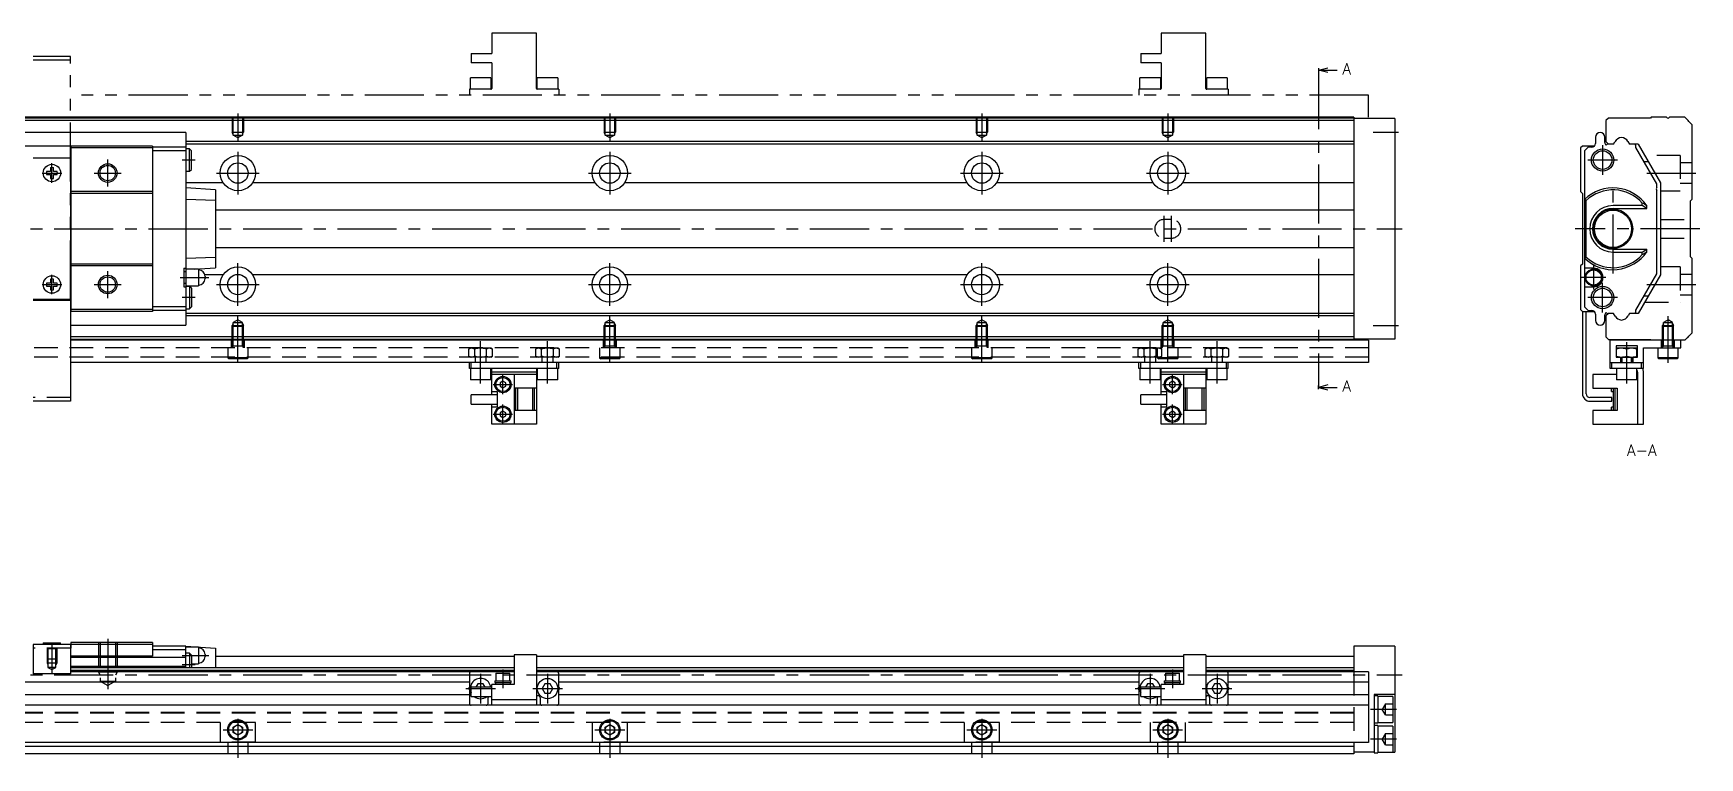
# Model space of a CAD drawing. Extents: x -2 to 694, y -8 to 204.
# Drawn here: x 246.4 to 694.4, y 9 to 203.9 of the extents above; entities that cross this region are included whole.
import ezdxf

# ---------------------------------------------------------------- set-up
doc = ezdxf.new("R2010")
doc.units = 0
doc.header["$LTSCALE"] = 0.5
for name, pattern in [('CENTER', [50.8, 31.75, -6.35, 6.35, -6.35]), ('DASHED', [19.05, 12.7, -6.35]), ('PHANTOM', [63.5, 31.75, -6.35, 6.35, -6.35, 6.35, -6.35])]:
    doc.linetypes.add(name, pattern=pattern)
for name, color, linetype in [('MSM_CENTER', 1, 'CENTER'), ('MSM_CONTINUOUS', 7, 'CONTINUOUS'), ('MSM_DASHED', 4, 'DASHED'), ('MSM_IMAGINARY', 6, 'PHANTOM'), ('MSM_NARROW', 5, 'CONTINUOUS'), ('MSM_PART_NUMBER', 7, 'CONTINUOUS')]:
    doc.layers.add(name, color=color, linetype=linetype)
doc.styles.get("Standard").update_dxf_attribs({"font": 'txt.shx', "height": 3, "bigfont": 'bigfont.shx'})

msp = doc.modelspace()

# ---------------------------------------------------------------- linework, layer by layer
at = {"layer": 'MSM_CENTER'}
for p, q in [((591.92, 193.98), (591.92, 108.62)), ((301.4, 182.3), (301.4, 174.79)), ((401.4, 182.3), (401.4, 174.79)), ((501.4, 182.3), (501.4, 174.79)), ((551.4, 182.3), (551.4, 174.79)), ((606.65, 177.3), (613.4, 177.3)), ((301.4, 172.05), (301.4, 160.55)), ((401.4, 172.05), (401.4, 160.55)), ((501.4, 172.05), (501.4, 160.55)), ((551.4, 172.05), (551.4, 160.55)), ((668.3, 173.8), (668.3, 165.8)), ((248.77, 166.3), (254.02, 166.3)), ((251.4, 163.67), (251.4, 168.92)), ((262.77, 166.3), (270.02, 166.3)), ((266.4, 162.67), (266.4, 169.92)), ((289.9, 169.8), (286.4, 169.8)), ((295.65, 166.3), (307.15, 166.3)), ((395.65, 166.3), (407.15, 166.3)), ((495.65, 166.3), (507.15, 166.3)), ((545.65, 166.3), (557.15, 166.3)), ((672.3, 169.8), (664.3, 169.8)), ((680.22, 166.3), (693.4, 166.3)), ((671.1, 139.3), (671.1, 163.3)), ((550.4, 147.8), (550.4, 154.8)), ((552.4, 147.8), (552.4, 154.8)), ((-2, 151.3), (614.4, 151.3)), ((694.4, 151.3), (660.9, 151.3)), ((251.4, 133.67), (251.4, 138.92)), ((266.4, 132.67), (266.4, 139.92)), ((301.4, 130.55), (301.4, 142.05)), ((401.4, 130.55), (401.4, 142.05)), ((501.4, 130.55), (501.4, 142.05)), ((551.4, 130.55), (551.4, 142.05)), ((665.9, 134.95), (665.9, 141.45)), ((248.77, 136.3), (254.02, 136.3)), ((262.77, 136.3), (270.02, 136.3)), ((285.9, 138.2), (293.6, 138.2)), ((295.65, 136.3), (307.15, 136.3)), ((395.65, 136.3), (407.15, 136.3)), ((495.65, 136.3), (507.15, 136.3)), ((545.65, 136.3), (557.15, 136.3)), ((669.15, 138.2), (662.65, 138.2)), ((668.3, 128.8), (668.3, 136.8)), ((680.22, 136.3), (693.4, 136.3)), ((289.9, 132.8), (286.4, 132.8)), ((672.3, 132.8), (664.3, 132.8)), ((301.4, 115.25), (301.4, 127.81)), ((401.4, 115.25), (401.4, 127.81)), ((501.4, 115.25), (501.4, 127.81)), ((551.4, 115.25), (551.4, 127.81)), ((685.9, 115.25), (685.9, 127.81)), ((366.65, 109.7), (366.65, 121.05)), ((384.65, 109.7), (384.65, 121.05)), ((546.65, 109.7), (546.65, 121.05)), ((564.65, 109.7), (564.65, 121.05)), ((606.65, 125.3), (613.4, 125.3)), ((674.8, 109.7), (674.8, 120.8)), ((372.65, 106.77), (372.65, 112.02)), ((552.65, 106.77), (552.65, 112.02)), ((370.02, 109.4), (375.27, 109.4)), ((550.02, 109.4), (555.27, 109.4)), ((372.65, 98.77), (372.65, 104.02)), ((552.65, 98.77), (552.65, 104.02)), ((370.02, 101.4), (375.27, 101.4)), ((550.02, 101.4), (555.27, 101.4)), ((266.4, 41), (266.4, 27.41)), ((251.4, 39.5), (251.4, 31.69)), ((286.4, 36.5), (293.6, 36.5)), ((286.4, 34.1), (289.9, 34.1)), ((366.65, 31.6), (366.65, 23.6)), ((372.65, 32.7), (372.65, 27.7)), ((384.65, 31.6), (384.65, 23.6)), ((546.65, 31.6), (546.65, 23.6)), ((552.65, 32.7), (552.65, 27.7)), ((564.65, 31.6), (564.65, 23.6)), ((-2, 31.3), (614.4, 31.3)), ((362.65, 27.6), (370.65, 27.6)), ((380.65, 27.6), (388.65, 27.6)), ((542.65, 27.6), (550.65, 27.6)), ((560.65, 27.6), (568.65, 27.6)), ((301.4, 19.5), (301.4, 9)), ((401.4, 19.5), (401.4, 9)), ((501.4, 19.5), (501.4, 9)), ((551.4, 19.5), (551.4, 9)), ((612.9, 22), (605.9, 22)), ((297.4, 16.5), (305.4, 16.5)), ((397.4, 16.5), (405.4, 16.5)), ((497.4, 16.5), (505.4, 16.5)), ((547.4, 16.5), (555.4, 16.5)), ((612.9, 14), (605.9, 14))]:
    msp.add_line(p, q, dxfattribs=at)
at = {"layer": 'MSM_CONTINUOUS'}
for p, q in [((591.92, 193.98), (594.42, 194.65)), ((591.92, 194.48), (591.92, 193.48)), ((594.42, 193.31), (591.92, 193.98)), ((591.92, 193.98), (596.92, 193.98)), ((601.4, 181.3), (151.4, 181.3)), ((601.4, 181.1), (151.4, 181.1)), ((601.4, 180.4), (151.4, 180.4)), ((601.4, 181.3), (601.4, 121.3)), ((612.4, 181), (601.4, 181)), ((612.4, 181), (612.4, 121.6)), ((669.9, 181.1), (669.2, 180.4)), ((669.2, 180.4), (669.2, 174.75)), ((681.2, 181.1), (669.9, 181.1)), ((681.4, 181.3), (681.2, 181.1)), ((685.5, 181.3), (681.4, 181.3)), ((690.4, 181.3), (686.3, 181.3)), ((692.4, 179.3), (690.4, 181.3)), ((692.4, 159.3), (692.4, 179.3)), ((287.4, 177.2), (215.4, 177.2)), ((287.4, 177.2), (287.4, 125.4)), ((601.4, 174.75), (287.4, 174.75)), ((666.4, 175.95), (666.4, 174.25)), ((668.9, 174.55), (668.9, 175.95)), ((669.2, 174.75), (669.9, 174.05)), ((675.12, 174.8), (675.55, 174.05)), ((278.4, 173.55), (224.4, 173.55)), ((256.4, 170.3), (246.4, 170.3)), ((256.4, 170.3), (256.4, 104.92)), ((256.5, 173.55), (256.5, 129.05)), ((278.4, 173.05), (256.5, 173.05)), ((278.4, 173.55), (278.4, 129.05)), ((287.4, 173.25), (278.4, 173.25)), ((287.4, 172.25), (278.4, 172.25)), ((601.4, 174.05), (287.4, 174.05)), ((288.4, 172.8), (287.4, 172.8)), ((288.9, 172.3), (288.4, 172.8)), ((288.4, 166.8), (288.4, 172.8)), ((288.9, 167.3), (288.9, 172.3)), ((662.9, 173.55), (662.4, 173.05)), ((662.4, 173.05), (662.4, 161.3)), ((666.11, 173.55), (662.9, 173.55)), ((664.4, 173.25), (663.4, 172.25)), ((663.4, 172.25), (663.4, 130.35)), ((665.4, 173.25), (664.4, 173.25)), ((669.85, 174.1), (669.7, 174.1)), ((671.25, 174.05), (669.9, 174.05)), ((671.25, 174.05), (671.62, 174.7)), ((677.9, 174.05), (675.55, 174.05)), ((677.24, 173.2), (677.24, 173.6)), ((682.9, 163.39), (677.24, 173.2)), ((677.9, 174.05), (683.9, 163.66)), ((251, 166.7), (249.95, 166.7)), ((249.95, 165.9), (251, 165.9)), ((251, 167.75), (251, 166.7)), ((251, 165.9), (251, 164.85)), ((251.8, 166.7), (251.8, 167.75)), ((252.85, 166.7), (251.8, 166.7)), ((251.8, 164.85), (251.8, 165.9)), ((251.8, 165.9), (252.85, 165.9)), ((287.4, 166.8), (288.4, 166.8)), ((288.4, 166.8), (288.9, 167.3)), ((680.64, 169.3), (679.49, 169.3)), ((278.4, 161.3), (256.5, 161.3)), ((297.45, 163.66), (287.4, 163.66)), ((295.4, 161.77), (287.4, 162.3)), ((295.4, 161.77), (295.4, 140.83)), ((397.45, 163.66), (305.35, 163.66)), ((497.45, 163.66), (405.35, 163.66)), ((547.45, 163.66), (505.35, 163.66)), ((601.4, 163.66), (555.35, 163.66)), ((662.4, 161.3), (662.9, 160.8)), ((682.9, 162.45), (682.9, 163.39)), ((682.9, 139.21), (682.9, 161.65)), ((683.9, 163.66), (683.9, 138.94)), ((278.4, 160.8), (256.5, 160.8)), ((295.4, 158.9), (287.4, 159.16)), ((662.9, 160.8), (662.9, 141.8)), ((663.9, 158.9), (663.4, 159.16)), ((663.9, 143.7), (663.9, 158.9)), ((678.95, 157.56), (671.1, 157.56)), ((678.95, 157.56), (678.95, 158.23)), ((680.2, 156.8), (678.95, 157.56)), ((680.2, 156.8), (680.2, 157.48)), ((691.9, 158.8), (692.4, 159.3)), ((691.9, 143.8), (691.9, 158.8)), ((601.4, 156.3), (295.4, 156.3)), ((671.1, 156.8), (680.2, 156.8)), ((287.4, 143.44), (295.4, 143.7)), ((295.4, 146.3), (601.4, 146.3)), ((663.4, 143.44), (663.9, 143.7)), ((671.1, 145.8), (680.2, 145.8)), ((671.1, 145.04), (678.95, 145.04)), ((678.95, 145.04), (680.2, 145.8)), ((678.95, 144.37), (678.95, 145.04)), ((680.2, 145.12), (680.2, 145.8)), ((692.4, 143.3), (691.9, 143.8)), ((278.4, 141.8), (256.5, 141.8)), ((278.4, 141.3), (256.5, 141.3)), ((286.9, 140.7), (286.9, 135.7)), ((286.9, 140.7), (287.4, 140.7)), ((287.4, 139.7), (286.9, 139.7)), ((290.85, 140.45), (287.4, 140.45)), ((289.66, 140.45), (295.4, 140.83)), ((290.85, 140.45), (290.85, 135.95)), ((297.45, 138.94), (292.54, 138.94)), ((397.45, 138.94), (305.35, 138.94)), ((497.45, 138.94), (405.35, 138.94)), ((547.45, 138.94), (505.35, 138.94)), ((601.4, 138.94), (555.35, 138.94)), ((662.9, 141.8), (662.4, 141.3)), ((662.4, 141.3), (662.4, 129.55)), ((665.9, 140.7), (663.4, 140.7)), ((677.24, 129.4), (682.9, 139.21)), ((683.9, 138.94), (677.9, 128.55)), ((692.4, 123.3), (692.4, 143.3)), ((251, 136.7), (249.95, 136.7)), ((249.95, 135.9), (251, 135.9)), ((251, 137.75), (251, 136.7)), ((251, 135.9), (251, 134.85)), ((251.8, 136.7), (251.8, 137.75)), ((252.85, 136.7), (251.8, 136.7)), ((251.8, 135.9), (252.85, 135.9)), ((251.8, 134.85), (251.8, 135.9)), ((286.9, 136.7), (287.4, 136.7)), ((286.9, 135.7), (287.4, 135.7)), ((287.4, 135.95), (290.85, 135.95)), ((288.4, 135.8), (287.4, 135.8)), ((288.4, 135.8), (288.4, 129.8)), ((288.9, 135.3), (288.4, 135.8)), ((288.9, 135.3), (288.9, 130.3)), ((292.6, 138.5), (292.6, 137.9)), ((663.4, 135.7), (665.9, 135.7)), ((287.4, 130.35), (278.4, 130.35)), ((288.4, 129.8), (288.9, 130.3)), ((663.4, 130.35), (664.4, 129.35)), ((679.49, 133.3), (680.64, 133.3)), ((278.4, 129.05), (256.4, 129.05)), ((278.4, 129.55), (256.5, 129.55)), ((287.4, 129.35), (278.4, 129.35)), ((287.4, 129.8), (288.4, 129.8)), ((601.4, 128.55), (287.4, 128.55)), ((601.4, 127.85), (287.4, 127.85)), ((662.4, 129.55), (662.9, 129.05)), ((662.9, 129.05), (666.11, 129.05)), ((662.9, 129.05), (662.9, 106.9)), ((663.9, 106.9), (663.9, 129.05)), ((664.4, 129.35), (665.4, 129.35)), ((666.4, 128.35), (666.4, 126.65)), ((668.9, 126.65), (668.9, 128.05)), ((669.9, 128.55), (669.2, 127.85)), ((669.2, 127.85), (669.2, 122.2)), ((669.7, 128.5), (669.85, 128.5)), ((671.25, 128.55), (669.9, 128.55)), ((671.68, 127.8), (671.25, 128.55)), ((675.55, 128.55), (675.18, 127.9)), ((677.9, 128.55), (675.55, 128.55)), ((677.24, 129), (677.24, 129.4)), ((256.4, 125.4), (287.4, 125.4)), ((601.4, 122.2), (256.4, 122.2)), ((601.4, 121.5), (256.4, 121.5)), ((605.4, 121.3), (256.4, 121.3)), ((612.4, 121.6), (601.4, 121.6)), ((605.4, 121.3), (605.4, 115.3)), ((669.2, 122.2), (669.9, 121.5)), ((669.9, 121.5), (681.2, 121.5)), ((690.4, 121.3), (670.3, 121.3)), ((670.3, 113.7), (670.3, 121.3)), ((681.2, 121.5), (681.4, 121.3)), ((689.3, 119.3), (689.3, 121.3)), ((690.4, 121.3), (692.4, 123.3)), ((677.65, 119.8), (671.95, 119.8)), ((671.95, 119.8), (671.95, 116.8)), ((671.95, 116.8), (677.65, 116.8)), ((677.55, 119.2), (672.05, 119.2)), ((672.05, 116.8), (672.05, 119.2)), ((672.05, 117.05), (673.42, 116.8)), ((673.1, 116.8), (673.1, 115.3)), ((673.3, 116.8), (673.3, 115.3)), ((674.8, 118.95), (673.42, 119.2)), ((674.8, 117.05), (674.8, 118.95)), ((674.8, 117.05), (676.17, 116.8)), ((677.55, 118.95), (676.17, 119.2)), ((676.3, 115.3), (676.3, 116.8)), ((676.5, 115.3), (676.5, 116.8)), ((677.55, 116.8), (677.55, 119.2)), ((677.65, 116.8), (677.65, 119.8)), ((679.3, 119.3), (689.3, 119.3)), ((679.3, 113.7), (679.3, 119.3)), ((683.15, 119.3), (683.15, 116.6)), ((683.15, 116.6), (683.45, 116.3)), ((688.65, 116.6), (683.15, 116.6)), ((688.35, 116.3), (688.65, 116.6)), ((688.65, 116.6), (688.65, 119.3)), ((605.4, 115.3), (256.4, 115.3)), ((363.65, 113.7), (363.65, 115.3)), ((387.65, 113.7), (363.65, 113.7)), ((363.9, 113.7), (363.9, 110.7)), ((364.15, 113.7), (364.15, 115.3)), ((369.4, 110.7), (369.4, 113.7)), ((369.65, 106.65), (369.65, 113.57)), ((381.65, 112.7), (369.65, 112.7)), ((381.65, 112.1), (369.65, 112.1)), ((375.65, 112.1), (375.65, 98.7)), ((381.65, 113.57), (381.65, 98.7)), ((381.9, 113.7), (381.9, 110.7)), ((387.15, 113.7), (387.15, 115.3)), ((387.4, 110.7), (387.4, 113.7)), ((387.65, 113.7), (387.65, 115.3)), ((543.65, 113.7), (543.65, 115.3)), ((567.65, 113.7), (543.65, 113.7)), ((543.9, 113.7), (543.9, 110.7)), ((544.15, 113.7), (544.15, 115.3)), ((549.4, 110.7), (549.4, 113.7)), ((549.65, 106.65), (549.65, 113.57)), ((561.65, 112.7), (549.65, 112.7)), ((561.65, 112.1), (549.65, 112.1)), ((555.65, 112.1), (555.65, 98.7)), ((561.65, 113.57), (561.65, 98.7)), ((561.9, 113.7), (561.9, 110.7)), ((567.15, 113.7), (567.15, 115.3)), ((567.4, 110.7), (567.4, 113.7)), ((567.65, 113.7), (567.65, 115.3)), ((665.7, 112.1), (665.7, 108.4)), ((672.05, 112.1), (665.7, 112.1)), ((670.3, 115.3), (679.3, 115.3)), ((679.3, 113.7), (670.3, 113.7)), ((670.8, 113.7), (670.8, 115.3)), ((672.05, 113.7), (672.05, 110.7)), ((677.55, 110.7), (677.55, 113.7)), ((677.7, 112.1), (677.55, 112.1)), ((677.7, 112.7), (677.7, 98.7)), ((678.8, 113.7), (678.8, 115.3)), ((679.3, 98.7), (679.3, 112.7)), ((688.35, 116.3), (683.45, 116.3)), ((369.4, 110.7), (363.9, 110.7)), ((372.65, 110.27), (371.9, 109.83)), ((371.9, 109.83), (371.9, 108.97)), ((371.9, 108.97), (372.65, 108.53)), ((373.4, 109.83), (372.65, 110.27)), ((372.65, 108.53), (373.4, 108.97)), ((373.4, 108.97), (373.4, 109.83)), ((381.65, 108.4), (375.65, 108.4)), ((376.15, 102.4), (376.15, 108.4)), ((376.65, 102.4), (376.65, 108.4)), ((380.65, 102.4), (380.65, 108.4)), ((381.15, 102.4), (381.15, 108.4)), ((387.4, 110.7), (381.9, 110.7)), ((549.4, 110.7), (543.9, 110.7)), ((552.65, 110.27), (551.9, 109.83)), ((551.9, 109.83), (551.9, 108.97)), ((551.9, 108.97), (552.65, 108.53)), ((553.4, 109.83), (552.65, 110.27)), ((552.65, 108.53), (553.4, 108.97)), ((553.4, 108.97), (553.4, 109.83)), ((561.65, 108.4), (555.65, 108.4)), ((556.15, 102.4), (556.15, 108.4)), ((556.65, 102.4), (556.65, 108.4)), ((560.65, 102.4), (560.65, 108.4)), ((561.15, 102.4), (561.15, 108.4)), ((567.4, 110.7), (561.9, 110.7)), ((594.42, 109.29), (591.92, 108.62)), ((591.92, 108.12), (591.92, 109.12)), ((591.92, 108.62), (594.42, 107.95)), ((591.92, 108.62), (596.92, 108.62)), ((665.7, 108.4), (672.2, 108.4)), ((670.7, 107.5), (670.7, 108.4)), ((671.2, 102.4), (671.2, 108.4)), ((671.7, 102.4), (671.7, 108.4)), ((677.55, 110.7), (672.05, 110.7)), ((672.2, 108.4), (672.2, 102.4)), ((256.4, 104.9), (246.4, 104.9)), ((371.15, 106.65), (364.15, 106.65)), ((364.15, 104.15), (364.15, 106.65)), ((364.15, 104.15), (371.15, 104.15)), ((371.15, 107.4), (369.65, 107.4)), ((369.65, 98.7), (369.65, 104.15)), ((369.65, 103.4), (371.15, 103.4)), ((371.15, 103.4), (371.15, 107.4)), ((551.15, 106.65), (544.15, 106.65)), ((544.15, 104.15), (544.15, 106.65)), ((544.15, 104.15), (551.15, 104.15)), ((551.15, 107.4), (549.65, 107.4)), ((549.65, 98.7), (549.65, 104.15)), ((549.65, 103.4), (551.15, 103.4)), ((551.15, 103.4), (551.15, 107.4)), ((670.8, 105.9), (664.9, 105.9)), ((664.9, 104.9), (670.8, 104.9)), ((670.7, 107.5), (671.2, 107.5)), ((671.2, 103.3), (670.7, 103.3)), ((670.7, 102.4), (670.7, 103.3)), ((670.8, 104.9), (670.8, 105.9)), ((381.65, 98.7), (369.65, 98.7)), ((372.65, 102.27), (371.9, 101.83)), ((371.9, 101.83), (371.9, 100.97)), ((371.9, 100.97), (372.65, 100.53)), ((373.4, 101.83), (372.65, 102.27)), ((372.65, 100.53), (373.4, 100.97)), ((373.4, 100.97), (373.4, 101.83)), ((381.65, 102.4), (375.65, 102.4)), ((561.65, 98.7), (549.65, 98.7)), ((552.65, 102.27), (551.9, 101.83)), ((551.9, 101.83), (551.9, 100.97)), ((551.9, 100.97), (552.65, 100.53)), ((553.4, 101.83), (552.65, 102.27)), ((552.65, 100.53), (553.4, 100.97)), ((553.4, 100.97), (553.4, 101.83)), ((561.65, 102.4), (555.65, 102.4)), ((665.7, 102.4), (665.7, 98.7)), ((672.2, 102.4), (665.7, 102.4)), ((665.7, 98.7), (679.3, 98.7)), ((256.4, 39.5), (246.4, 39.5)), ((246.4, 39.5), (246.4, 31.6)), ((249.05, 39.9), (249.05, 39.5)), ((249.05, 39.9), (253.75, 39.9)), ((253.75, 39.5), (253.75, 39.9)), ((256.4, 39.5), (256.4, 31.6)), ((256.5, 38.5), (256.4, 38.5)), ((278.4, 36.29), (256.4, 36.29)), ((287.4, 36), (256.4, 36)), ((278.4, 40), (256.5, 40)), ((256.5, 40), (256.5, 38.5)), ((278.4, 39.5), (256.5, 39.5)), ((278.4, 40), (278.4, 36.29)), ((287.4, 39), (278.4, 39)), ((287.4, 38), (278.4, 38)), ((287.4, 39), (295.4, 38.5)), ((287.4, 33.2), (287.4, 39)), ((290.85, 38.75), (287.4, 38.75)), ((288.4, 37.1), (287.4, 37.1)), ((288.9, 36.6), (288.4, 37.1)), ((288.4, 37.1), (288.4, 33.2)), ((288.9, 36.6), (288.9, 33.2)), ((290.85, 38.75), (290.85, 34.25)), ((292.6, 36.8), (292.6, 36.2)), ((295.4, 38.5), (295.4, 33.2)), ((295.4, 36.3), (375.65, 36.3)), ((381.65, 36.7), (375.65, 36.7)), ((375.65, 36.7), (375.65, 28.7)), ((381.65, 36.7), (381.65, 23.1)), ((381.65, 36.3), (555.65, 36.3)), ((555.65, 36.7), (555.65, 28.7)), ((561.65, 36.7), (555.65, 36.7)), ((561.65, 36.7), (561.65, 23.1)), ((561.65, 36.3), (601.4, 36.3)), ((612.4, 39), (601.4, 39)), ((601.4, 39), (601.4, 32.1)), ((612.4, 39), (612.4, 10.5)), ((256.4, 31.6), (246.4, 31.6)), ((287.4, 33.5), (256.4, 33.5)), ((375.65, 33.2), (256.4, 33.2)), ((375.65, 32.5), (256.4, 32.5)), ((375.65, 32.1), (256.4, 32.1)), ((288.9, 34.25), (290.85, 34.25)), ((363.65, 31.6), (363.65, 23.6)), ((370.75, 31.7), (370.75, 29.7)), ((370.75, 31.7), (374.55, 31.7)), ((374.55, 29.7), (374.55, 31.7)), ((555.65, 33.2), (381.65, 33.2)), ((555.65, 32.5), (381.65, 32.5)), ((555.65, 32.1), (381.65, 32.1)), ((387.65, 23.6), (387.65, 31.6)), ((543.65, 31.6), (543.65, 23.6)), ((550.75, 31.7), (550.75, 29.7)), ((550.75, 31.7), (554.55, 31.7)), ((554.55, 29.7), (554.55, 31.7)), ((601.4, 33.2), (561.65, 33.2)), ((601.4, 32.5), (561.65, 32.5)), ((605.4, 32.1), (561.65, 32.1)), ((567.65, 23.6), (567.65, 31.6)), ((605.4, 32.1), (605.4, 13.1)), ((363.65, 29.3), (207.65, 29.3)), ((363.47, 27.6), (363.65, 27.9)), ((363.65, 27.3), (363.47, 27.6)), ((369.65, 27.95), (364.15, 27.95)), ((364.15, 25.45), (364.15, 27.95)), ((365.93, 28.85), (365.41, 27.95)), ((367.37, 28.85), (365.93, 28.85)), ((367.89, 27.95), (367.37, 28.85)), ((375.65, 28.7), (369.65, 28.7)), ((369.65, 23.1), (369.65, 28.7)), ((370.45, 29.7), (370.45, 29.2)), ((370.45, 29.7), (374.85, 29.7)), ((370.45, 29.2), (374.85, 29.2)), ((370.65, 29.2), (370.65, 28.7)), ((374.65, 28.7), (374.65, 29.2)), ((374.85, 29.2), (374.85, 29.7)), ((383.93, 28.85), (383.21, 27.6)), ((383.21, 27.6), (383.93, 26.35)), ((385.37, 28.85), (383.93, 28.85)), ((386.09, 27.6), (385.37, 28.85)), ((385.37, 26.35), (386.09, 27.6)), ((387.83, 27.6), (387.61, 27.22)), ((543.65, 29.3), (387.65, 29.3)), ((387.65, 27.9), (387.83, 27.6)), ((543.47, 27.6), (543.65, 27.9)), ((543.65, 27.3), (543.47, 27.6)), ((549.65, 27.95), (544.15, 27.95)), ((544.15, 25.45), (544.15, 27.95)), ((545.93, 28.85), (545.41, 27.95)), ((547.37, 28.85), (545.93, 28.85)), ((547.89, 27.95), (547.37, 28.85)), ((555.65, 28.7), (549.65, 28.7)), ((549.65, 23.1), (549.65, 28.7)), ((550.45, 29.7), (550.45, 29.2)), ((550.45, 29.7), (554.85, 29.7)), ((550.45, 29.2), (554.85, 29.2)), ((550.65, 29.2), (550.65, 28.7)), ((554.65, 28.7), (554.65, 29.2)), ((554.85, 29.2), (554.85, 29.7)), ((563.93, 28.85), (563.21, 27.6)), ((563.21, 27.6), (563.93, 26.35)), ((565.37, 28.85), (563.93, 28.85)), ((566.09, 27.6), (565.37, 28.85)), ((565.37, 26.35), (566.09, 27.6)), ((567.83, 27.6), (567.61, 27.22)), ((605.4, 29.3), (567.65, 29.3)), ((567.65, 27.9), (567.83, 27.6)), ((605.4, 23.1), (147.4, 23.1)), ((363.65, 25.9), (207.65, 25.9)), ((364.15, 25.45), (369.65, 25.45)), ((368.65, 23.6), (368.65, 25.2)), ((369.65, 24.7), (381.65, 24.7)), ((381.65, 25.7), (382.15, 25.7)), ((382.65, 25.2), (382.65, 23.6)), ((383.93, 26.35), (385.37, 26.35)), ((543.65, 25.9), (387.65, 25.9)), ((544.15, 25.45), (549.65, 25.45)), ((548.65, 23.6), (548.65, 25.2)), ((549.65, 24.7), (561.65, 24.7)), ((561.65, 25.7), (562.15, 25.7)), ((562.65, 25.2), (562.65, 23.6)), ((563.93, 26.35), (565.37, 26.35)), ((605.4, 25.9), (567.65, 25.9)), ((612.4, 26), (606.9, 26)), ((606.9, 26), (606.9, 10.35)), ((607.9, 25.65), (606.9, 25.65)), ((607.9, 25.65), (607.9, 18.35)), ((611.9, 25.5), (607.9, 25.5)), ((611.9, 25.5), (611.9, 18.5)), ((300.15, 17.22), (301.4, 17.94)), ((301.4, 17.94), (302.65, 17.22)), ((400.15, 17.22), (401.4, 17.94)), ((401.4, 17.94), (402.65, 17.22)), ((500.15, 17.22), (501.4, 17.94)), ((501.4, 17.94), (502.65, 17.22)), ((550.15, 17.22), (551.4, 17.94)), ((551.4, 17.94), (552.65, 17.22)), ((606.9, 18.35), (607.9, 18.35)), ((607.9, 18.5), (611.9, 18.5)), ((300.15, 15.78), (300.15, 17.22)), ((301.4, 15.06), (300.15, 15.78)), ((302.65, 15.78), (301.4, 15.06)), ((302.65, 17.22), (302.65, 15.78)), ((400.15, 15.78), (400.15, 17.22)), ((401.4, 15.06), (400.15, 15.78)), ((402.65, 15.78), (401.4, 15.06)), ((402.65, 17.22), (402.65, 15.78)), ((500.15, 15.78), (500.15, 17.22)), ((501.4, 15.06), (500.15, 15.78)), ((502.65, 15.78), (501.4, 15.06)), ((502.65, 17.22), (502.65, 15.78)), ((550.15, 15.78), (550.15, 17.22)), ((551.4, 15.06), (550.15, 15.78)), ((552.65, 15.78), (551.4, 15.06)), ((552.65, 17.22), (552.65, 15.78)), ((607.9, 17.65), (606.9, 17.65)), ((607.9, 17.65), (607.9, 10.35)), ((611.9, 17.5), (607.9, 17.5)), ((611.9, 17.5), (611.9, 10.5)), ((605.4, 13.1), (147.4, 13.1)), ((601.4, 12), (151.4, 12)), ((601.4, 10), (151.4, 10)), ((601.4, 13.1), (601.4, 10)), ((606.9, 10.5), (601.4, 10.5)), ((606.9, 10.35), (607.9, 10.35)), ((607.9, 10.5), (612.4, 10.5))]:
    msp.add_line(p, q, dxfattribs=at)
for centre, radius in [((301.4, 166.3), 4.75), ((401.4, 166.3), 4.75), ((501.4, 166.3), 4.75), ((551.4, 166.3), 4.75), ((668.3, 169.8), 3), ((668.3, 169.8), 2.5), ((251.4, 166.3), 2.35), ((266.4, 166.3), 2.07), ((301.4, 166.3), 2.75), ((401.4, 166.3), 2.75), ((501.4, 166.3), 2.75), ((551.4, 166.3), 2.75), ((671.1, 151.3), 5.3), ((671.1, 151.3), 5), ((301.4, 136.3), 4.75), ((301.4, 136.3), 2.75), ((401.4, 136.3), 4.75), ((401.4, 136.3), 2.75), ((501.4, 136.3), 4.75), ((501.4, 136.3), 2.75), ((551.4, 136.3), 4.75), ((551.4, 136.3), 2.75), ((665.9, 138.2), 2.25), ((665.9, 138.2), 2.05), ((251.4, 136.3), 2.35), ((266.4, 136.3), 2.07), ((668.3, 132.8), 3), ((668.3, 132.8), 2.5), ((372.65, 109.4), 2.2), ((372.65, 109.4), 1.9), ((552.65, 109.4), 2.2), ((552.65, 109.4), 1.9), ((372.65, 101.4), 2.2), ((372.65, 101.4), 1.9), ((552.65, 101.4), 2.2), ((552.65, 101.4), 1.9), ((384.65, 27.6), 2.75), ((564.65, 27.6), 2.75), ((301.4, 16.5), 2.75), ((301.4, 16.5), 2.45), ((401.4, 16.5), 2.75), ((401.4, 16.5), 2.45), ((501.4, 16.5), 2.75), ((501.4, 16.5), 2.45), ((551.4, 16.5), 2.75), ((551.4, 16.5), 2.45), ((301.4, 16.5), 1.25), ((401.4, 16.5), 1.25), ((501.4, 16.5), 1.25), ((551.4, 16.5), 1.25)]:
    msp.add_circle(centre, radius, dxfattribs=at)
for centre, radius, start, end in [((685.9, 181.6), 0.5, 216.8699, 323.1301), ((689.9, 179), 2, 36.8699, 53.1301), ((667.65, 175.95), 1.25, 0, 180), ((673.55, 173.65), 2.2, 93.981, 151.4552), ((673.25, 173.65), 2.2, 31.4553, 86.019), ((665.4, 174.25), 1, 270, 0), ((669.9, 174.55), 1, 180, 228.766), ((669.7, 173.6), 0.5, 90, 156.6746), ((676.74, 173.6), 0.5, 0, 64.1915), ((251.4, 166.3), 1.5, 164.534, 195.466), ((251.4, 166.3), 1.5, 74.534, 105.466), ((251.4, 166.3), 1.5, 344.534, 15.466), ((251.4, 166.3), 1.5, 254.534, 285.466), ((671.1, 151.3), 11, 34.1804, 134.427), ((671.1, 151.3), 10.47, 41.4448, 133.4287), ((683.2, 162.05), 0.5, 126.8699, 233.1301), ((671.1, 151.3), 6.26, 90, 270), ((675.05, 150.3), 8.84, 54.3755, 63.8517), ((671.1, 151.3), 5.5, 90, 270), ((671.1, 151.3), 11, 225.573, 325.8196), ((671.1, 151.3), 10.47, 226.5713, 318.5552), ((675.05, 152.3), 8.83, 296.1475, 305.6253), ((290.85, 138.5), 1.75, 0, 90), ((665.9, 138.2), 2.5, 270, 90), ((251.4, 136.3), 1.5, 164.534, 195.466), ((251.4, 136.3), 1.5, 74.534, 105.466), ((251.4, 136.3), 1.5, 254.534, 285.466), ((251.4, 136.3), 1.5, 344.534, 15.466), ((290.85, 137.9), 1.75, 270, 0), ((665.4, 128.35), 1, 0, 90), ((667.65, 126.65), 1.25, 180, 0), ((669.9, 128.05), 1, 131.234, 180), ((669.7, 129), 0.5, 203.3254, 270), ((673.55, 128.95), 2.2, 211.4553, 266.019), ((673.25, 128.95), 2.2, 273.981, 331.4552), ((676.74, 129), 0.5, 295.8754, 0), ((689.9, 123.6), 2, 306.8699, 323.1301), ((673.61, 114.17), 5.03, 92.1474, 108.1088), ((673.26, 121.72), 4.93, 271.9773, 288.2788), ((676.42, 113.83), 5.37, 92.6597, 107.5964), ((676.09, 121.27), 4.47, 271.1335, 289.1226), ((369.43, 113.22), 0.474, 75.8416, 93.5777), ((369.54, 113.57), 0.114, 359.2421, 85.1843), ((381.76, 113.57), 0.114, 128.9711, 180.0605), ((381.87, 113.29), 0.411, 86.4451, 116.3724), ((549.43, 113.22), 0.474, 75.8416, 93.5777), ((549.54, 113.57), 0.114, 359.2421, 85.1843), ((561.76, 113.57), 0.114, 128.9711, 180.0605), ((561.87, 113.29), 0.411, 86.4451, 116.3724), ((676.7, 112.7), 1, 0, 31.7883), ((676.7, 112.7), 2.6, 0, 22.6199), ((664.9, 106.9), 2, 180, 270), ((664.9, 106.9), 1, 180, 270), ((290.85, 36.8), 1.75, 0, 90), ((290.85, 36.2), 1.75, 270, 0), ((364.15, 31.6), 0.5, 90, 180), ((387.15, 31.6), 0.5, 0, 90), ((544.15, 31.6), 0.5, 90, 180), ((567.15, 31.6), 0.5, 0, 90), ((366.65, 27.6), 2.75, 7.312, 204.62), ((546.65, 27.6), 2.75, 7.312, 204.62), ((364.15, 23.6), 0.5, 180, 270), ((366.65, 27.6), 2.75, 231.4273, 308.5727), ((368.15, 23.6), 0.5, 270, 0), ((369.15, 25.2), 0.5, 150, 180), ((369.22, 25.21), 0.429, 358.6925, 34.0177), ((382.15, 25.2), 0.501, 90.0618, 179.9383), ((382.15, 25.2), 0.5, 0, 90), ((383.15, 23.6), 0.5, 180, 270), ((387.15, 23.6), 0.5, 270, 360), ((544.15, 23.6), 0.5, 180, 270), ((546.65, 27.6), 2.75, 231.4273, 308.5727), ((548.15, 23.6), 0.5, 270, 0), ((549.15, 25.2), 0.5, 150, 180), ((549.22, 25.21), 0.429, 358.6925, 34.0177), ((562.15, 25.2), 0.501, 90.0618, 179.9383), ((562.15, 25.2), 0.5, 0, 90), ((563.15, 23.6), 0.5, 180, 270), ((567.15, 23.6), 0.5, 270, 360)]:
    msp.add_arc(centre, radius, start, end, dxfattribs=at)
at = {"layer": 'MSM_DASHED'}
for p, q in [((299.9, 181.3), (299.9, 177.3)), ((300.17, 176.5), (300.17, 181.3)), ((302.63, 181.3), (302.63, 176.5)), ((302.9, 181.3), (302.9, 177.3)), ((399.9, 181.3), (399.9, 177.3)), ((400.17, 176.5), (400.17, 181.3)), ((402.63, 181.3), (402.63, 176.5)), ((402.9, 181.3), (402.9, 177.3)), ((499.9, 181.3), (499.9, 177.3)), ((500.17, 176.5), (500.17, 181.3)), ((502.63, 181.3), (502.63, 176.5)), ((502.9, 181.3), (502.9, 177.3)), ((549.9, 181.3), (549.9, 177.3)), ((550.17, 176.5), (550.17, 181.3)), ((552.63, 181.3), (552.63, 176.5)), ((552.9, 181.3), (552.9, 177.3)), ((300.17, 176.83), (299.9, 177.3)), ((299.9, 177.3), (302.9, 177.3)), ((300.17, 176.5), (302.63, 176.5)), ((301.4, 175.79), (300.17, 176.5)), ((302.63, 176.5), (301.4, 175.79)), ((302.63, 176.83), (302.9, 177.3)), ((400.17, 176.83), (399.9, 177.3)), ((399.9, 177.3), (402.9, 177.3)), ((400.17, 176.5), (402.63, 176.5)), ((401.4, 175.79), (400.17, 176.5)), ((402.63, 176.5), (401.4, 175.79)), ((402.63, 176.83), (402.9, 177.3)), ((500.17, 176.83), (499.9, 177.3)), ((499.9, 177.3), (502.9, 177.3)), ((500.17, 176.5), (502.63, 176.5)), ((501.4, 175.79), (500.17, 176.5)), ((502.63, 176.5), (501.4, 175.79)), ((502.63, 176.83), (502.9, 177.3)), ((550.17, 176.83), (549.9, 177.3)), ((549.9, 177.3), (552.9, 177.3)), ((550.17, 176.5), (552.63, 176.5)), ((551.4, 175.79), (550.17, 176.5)), ((552.63, 176.5), (551.4, 175.79)), ((552.63, 176.83), (552.9, 177.3)), ((689.2, 171.05), (679.63, 171.05)), ((689.2, 171.05), (689.2, 161.55)), ((692.4, 169.05), (689.2, 169.05)), ((683.9, 161.55), (689.2, 161.55)), ((689.2, 163.55), (692.4, 163.55)), ((552.4, 153.8), (550.4, 153.8)), ((683.9, 153.8), (691.9, 153.8)), ((550.4, 148.8), (552.4, 148.8)), ((683.9, 148.8), (691.9, 148.8)), ((689.2, 141.05), (683.9, 141.05)), ((689.2, 141.05), (689.2, 131.55)), ((692.4, 139.05), (689.2, 139.05)), ((679.63, 131.55), (689.2, 131.55)), ((689.2, 133.55), (692.4, 133.55)), ((300.17, 125.77), (299.9, 125.3)), ((301.4, 126.81), (300.17, 126.1)), ((300.17, 126.1), (302.63, 126.1)), ((300.17, 119.77), (300.17, 126.1)), ((302.63, 126.1), (301.4, 126.81)), ((302.63, 119.77), (302.63, 126.1)), ((302.63, 125.77), (302.9, 125.3)), ((400.17, 125.77), (399.9, 125.3)), ((401.4, 126.81), (400.17, 126.1)), ((400.17, 126.1), (402.63, 126.1)), ((400.17, 119.77), (400.17, 126.1)), ((402.63, 126.1), (401.4, 126.81)), ((402.63, 119.77), (402.63, 126.1)), ((402.63, 125.77), (402.9, 125.3)), ((500.17, 125.77), (499.9, 125.3)), ((501.4, 126.81), (500.17, 126.1)), ((500.17, 126.1), (502.63, 126.1)), ((500.17, 119.77), (500.17, 126.1)), ((502.63, 126.1), (501.4, 126.81)), ((502.63, 119.77), (502.63, 126.1)), ((502.63, 125.77), (502.9, 125.3)), ((550.17, 125.77), (549.9, 125.3)), ((551.4, 126.81), (550.17, 126.1)), ((550.17, 126.1), (552.63, 126.1)), ((550.17, 119.77), (550.17, 126.1)), ((552.63, 126.1), (551.4, 126.81)), ((552.63, 119.77), (552.63, 126.1)), ((552.63, 125.77), (552.9, 125.3)), ((684.67, 125.77), (684.4, 125.3)), ((685.9, 126.81), (684.67, 126.1)), ((684.67, 119.77), (684.67, 126.1)), ((684.67, 126.1), (687.13, 126.1)), ((687.13, 126.1), (685.9, 126.81)), ((687.13, 119.77), (687.13, 126.1)), ((687.13, 125.77), (687.4, 125.3)), ((299.65, 119.3), (299.65, 121.3)), ((299.9, 125.3), (302.9, 125.3)), ((299.9, 125.03), (300.17, 125.3)), ((299.9, 119.3), (299.9, 125.3)), ((302.9, 125.03), (299.9, 125.03)), ((302.9, 125.03), (302.63, 125.3)), ((302.9, 119.3), (302.9, 125.3)), ((303.15, 119.3), (303.15, 121.3)), ((399.65, 119.3), (399.65, 121.3)), ((399.9, 125.3), (402.9, 125.3)), ((399.9, 125.03), (400.17, 125.3)), ((399.9, 119.3), (399.9, 125.3)), ((402.9, 125.03), (399.9, 125.03)), ((402.9, 125.03), (402.63, 125.3)), ((402.9, 119.3), (402.9, 125.3)), ((403.15, 119.3), (403.15, 121.3)), ((499.65, 119.3), (499.65, 121.3)), ((499.9, 125.3), (502.9, 125.3)), ((499.9, 125.03), (500.17, 125.3)), ((499.9, 119.3), (499.9, 125.3)), ((502.9, 125.03), (499.9, 125.03)), ((502.9, 125.03), (502.63, 125.3)), ((502.9, 119.3), (502.9, 125.3)), ((503.15, 119.3), (503.15, 121.3)), ((549.65, 119.3), (549.65, 121.3)), ((549.9, 125.3), (552.9, 125.3)), ((549.9, 125.03), (550.17, 125.3)), ((549.9, 119.3), (549.9, 125.3)), ((552.9, 125.03), (549.9, 125.03)), ((552.9, 125.03), (552.63, 125.3)), ((552.9, 119.3), (552.9, 125.3)), ((553.15, 119.3), (553.15, 121.3)), ((684.15, 119.3), (684.15, 121.3)), ((684.4, 119.3), (684.4, 125.3)), ((684.4, 125.3), (687.4, 125.3)), ((684.4, 125.03), (684.67, 125.3)), ((687.4, 125.03), (684.4, 125.03)), ((687.4, 125.03), (687.13, 125.3)), ((687.4, 119.3), (687.4, 125.3)), ((687.65, 119.3), (687.65, 121.3)), ((605.4, 119.3), (147.4, 119.3)), ((605.4, 116.8), (147.4, 116.8)), ((298.65, 119.3), (298.65, 116.6)), ((298.65, 116.6), (298.95, 116.3)), ((304.15, 116.6), (298.65, 116.6)), ((299.9, 119.3), (300.17, 119.77)), ((299.9, 119.77), (302.9, 119.77)), ((302.9, 119.3), (302.63, 119.77)), ((303.85, 116.3), (304.15, 116.6)), ((304.15, 116.6), (304.15, 119.3)), ((363.9, 119.2), (363.47, 118.95)), ((363.47, 117.04), (363.47, 118.95)), ((363.47, 117.04), (363.9, 116.8)), ((363.47, 117.04), (364.27, 116.8)), ((369.4, 119.2), (363.9, 119.2)), ((369.4, 116.8), (363.9, 116.8)), ((365.06, 118.95), (364.27, 119.2)), ((365.06, 117.04), (365.06, 118.95)), ((365.15, 116.8), (365.15, 115.3)), ((368.15, 115.3), (368.15, 116.8)), ((368.24, 117.04), (368.24, 118.95)), ((368.24, 117.04), (369.03, 116.8)), ((369.83, 118.95), (369.03, 119.2)), ((369.83, 118.95), (369.4, 119.2)), ((369.4, 116.8), (369.83, 117.04)), ((369.83, 117.04), (369.83, 118.95)), ((381.9, 119.2), (381.47, 118.95)), ((381.47, 117.04), (381.47, 118.95)), ((381.47, 117.04), (381.9, 116.8)), ((381.47, 117.04), (382.27, 116.8)), ((387.4, 119.2), (381.9, 119.2)), ((387.4, 116.8), (381.9, 116.8)), ((383.06, 118.95), (382.27, 119.2)), ((383.06, 117.04), (383.06, 118.95)), ((383.15, 116.8), (383.15, 115.3)), ((386.15, 115.3), (386.15, 116.8)), ((386.24, 117.04), (386.24, 118.95)), ((386.24, 117.04), (387.03, 116.8)), ((387.83, 118.95), (387.03, 119.2)), ((387.83, 118.95), (387.4, 119.2)), ((387.4, 116.8), (387.83, 117.04)), ((387.83, 117.04), (387.83, 118.95)), ((398.65, 119.3), (398.65, 116.6)), ((398.65, 116.6), (398.95, 116.3)), ((404.15, 116.6), (398.65, 116.6)), ((399.9, 119.3), (400.17, 119.77)), ((399.9, 119.77), (402.9, 119.77)), ((402.9, 119.3), (402.63, 119.77)), ((403.85, 116.3), (404.15, 116.6)), ((404.15, 116.6), (404.15, 119.3)), ((498.65, 119.3), (498.65, 116.6)), ((498.65, 116.6), (498.95, 116.3)), ((504.15, 116.6), (498.65, 116.6)), ((499.9, 119.3), (500.17, 119.77)), ((499.9, 119.77), (502.9, 119.77)), ((502.9, 119.3), (502.63, 119.77)), ((503.85, 116.3), (504.15, 116.6)), ((504.15, 116.6), (504.15, 119.3)), ((543.9, 119.2), (543.47, 118.95)), ((543.47, 117.04), (543.47, 118.95)), ((543.47, 117.04), (543.9, 116.8)), ((543.47, 117.04), (544.27, 116.8)), ((549.4, 119.2), (543.9, 119.2)), ((549.4, 116.8), (543.9, 116.8)), ((545.06, 118.95), (544.27, 119.2)), ((545.06, 117.04), (545.06, 118.95)), ((545.15, 116.8), (545.15, 115.3)), ((548.15, 115.3), (548.15, 116.8)), ((548.24, 117.04), (548.24, 118.95)), ((548.24, 117.04), (549.03, 116.8)), ((548.65, 116.6), (548.65, 119.3)), ((548.65, 116.6), (548.95, 116.3)), ((554.15, 116.6), (548.65, 116.6)), ((549.83, 118.95), (549.03, 119.2)), ((549.83, 118.95), (549.4, 119.2)), ((549.4, 116.8), (549.83, 117.04)), ((549.83, 117.04), (549.83, 118.95)), ((549.9, 119.3), (550.17, 119.77)), ((549.9, 119.77), (552.9, 119.77)), ((552.9, 119.3), (552.63, 119.77)), ((553.85, 116.3), (554.15, 116.6)), ((554.15, 116.6), (554.15, 119.3)), ((561.9, 119.2), (561.47, 118.95)), ((561.47, 117.04), (561.47, 118.95)), ((561.47, 117.04), (561.9, 116.8)), ((561.47, 117.04), (562.27, 116.8)), ((567.4, 119.2), (561.9, 119.2)), ((567.4, 116.8), (561.9, 116.8)), ((563.06, 118.95), (562.27, 119.2)), ((563.06, 117.04), (563.06, 118.95)), ((563.15, 116.8), (563.15, 115.3)), ((566.15, 115.3), (566.15, 116.8)), ((566.24, 117.04), (566.24, 118.95)), ((566.24, 117.04), (567.03, 116.8)), ((567.83, 118.95), (567.03, 119.2)), ((567.83, 118.95), (567.4, 119.2)), ((567.4, 116.8), (567.83, 117.04)), ((567.83, 117.04), (567.83, 118.95)), ((684.4, 119.77), (687.4, 119.77)), ((684.4, 119.3), (684.67, 119.77)), ((687.4, 119.3), (687.13, 119.77)), ((303.85, 116.3), (298.95, 116.3)), ((403.85, 116.3), (398.95, 116.3)), ((503.85, 116.3), (498.95, 116.3)), ((553.85, 116.3), (548.95, 116.3)), ((256.4, 105.9), (246.4, 105.9)), ((256.4, 38.5), (246.4, 38.5)), ((250.1, 38.5), (250.1, 34.5)), ((250.1, 38.5), (250.1, 34.5)), ((250.1, 38.5), (250.34, 38.26)), ((250.34, 38.5), (250.34, 33.3)), ((250.34, 38.5), (250.34, 33.3)), ((252.46, 38.26), (250.34, 38.26)), ((252.46, 33.3), (252.46, 38.5)), ((252.46, 33.3), (252.46, 38.5)), ((252.46, 38.26), (252.7, 38.5)), ((252.7, 38.5), (252.7, 34.5)), ((252.7, 38.5), (252.7, 34.5)), ((263.9, 40), (263.9, 32)), ((264.33, 40), (264.33, 29.6)), ((268.47, 40), (268.47, 29.6)), ((268.9, 40), (268.9, 32)), ((250.1, 35.74), (250.34, 35.5)), ((250.1, 34.5), (250.34, 34.08)), ((250.1, 34.5), (252.7, 34.5)), ((250.1, 34.5), (250.34, 34.08)), ((250.1, 34.5), (252.7, 34.5)), ((252.46, 35.5), (250.34, 35.5)), ((252.46, 33.3), (250.34, 33.3)), ((250.34, 33.3), (251.4, 32.69)), ((252.46, 33.3), (250.34, 33.3)), ((250.34, 33.3), (251.4, 32.69)), ((251.4, 32.69), (252.46, 33.3)), ((252.46, 35.5), (252.7, 35.74)), ((252.7, 34.5), (252.46, 34.08)), ((252.7, 34.5), (252.46, 34.08)), ((268.9, 32), (263.9, 32)), ((263.9, 32), (264.33, 31.25)), ((268.9, 32), (268.47, 31.25)), ((601.4, 32.1), (601.4, 14.64)), ((264.33, 29.6), (268.47, 29.6)), ((264.33, 29.6), (266.4, 28.41)), ((268.47, 29.6), (266.4, 28.41)), ((609.9, 23.5), (609.03, 22)), ((609.9, 20.5), (609.9, 23.5)), ((609.9, 23.5), (611.9, 23.5)), ((601.4, 21.2), (151.4, 21.2)), ((601.4, 21), (151.4, 21)), ((601.4, 18.5), (151.4, 18.5)), ((296.65, 18.5), (296.65, 13.2)), ((306.15, 13.2), (306.15, 18.5)), ((396.65, 18.5), (396.65, 13.2)), ((406.15, 13.2), (406.15, 18.5)), ((496.65, 18.5), (496.65, 13.2)), ((506.15, 13.2), (506.15, 18.5)), ((546.65, 18.5), (546.65, 13.2)), ((556.15, 13.2), (556.15, 18.5)), ((609.9, 20.5), (609.03, 22)), ((609.9, 20.5), (611.9, 20.5)), ((609.9, 15.5), (609.03, 14)), ((609.9, 12.5), (609.03, 14)), ((609.9, 12.5), (609.9, 15.5)), ((609.9, 15.5), (611.9, 15.5)), ((306.15, 13.2), (296.65, 13.2)), ((298.65, 13.2), (298.65, 10)), ((304.15, 10), (304.15, 13.2)), ((406.15, 13.2), (396.65, 13.2)), ((398.65, 13.2), (398.65, 10)), ((404.15, 10), (404.15, 13.2)), ((506.15, 13.2), (496.65, 13.2)), ((498.65, 13.2), (498.65, 10)), ((504.15, 10), (504.15, 13.2)), ((556.15, 13.2), (546.65, 13.2)), ((548.65, 13.2), (548.65, 10)), ((554.15, 10), (554.15, 13.2)), ((609.9, 12.5), (611.9, 12.5))]:
    msp.add_line(p, q, dxfattribs=at)
for centre, radius, start, end in [((550.4, 151.3), 2.5, 90, 270), ((552.4, 151.3), 2.5, 270, 90), ((364.45, 117.22), 1.99, 95.1303, 119.2549), ((364.11, 118.73), 1.94, 274.8328, 299.563), ((366.65, 113.94), 5.25, 72.4118, 107.5882), ((366.65, 122.05), 5.25, 252.4121, 287.5879), ((369.14, 117.44), 1.76, 93.5736, 120.811), ((368.76, 119.08), 2.3, 276.7715, 297.6243), ((382.45, 117.22), 1.99, 95.1303, 119.2549), ((382.11, 118.73), 1.94, 274.8328, 299.563), ((384.65, 113.94), 5.25, 72.4118, 107.5882), ((384.65, 122.05), 5.25, 252.4121, 287.5879), ((387.14, 117.44), 1.76, 93.5736, 120.811), ((386.76, 119.08), 2.3, 276.7715, 297.6243), ((544.45, 117.22), 1.99, 95.1303, 119.2549), ((544.11, 118.73), 1.94, 274.8328, 299.563), ((546.65, 113.94), 5.25, 72.4118, 107.5882), ((546.65, 122.05), 5.25, 252.4121, 287.5879), ((549.14, 117.44), 1.76, 93.5736, 120.811), ((548.76, 119.08), 2.3, 276.7715, 297.6243), ((562.45, 117.22), 1.99, 95.1303, 119.2549), ((562.11, 118.73), 1.94, 274.8328, 299.563), ((564.65, 113.94), 5.25, 72.4118, 107.5882), ((564.65, 122.05), 5.25, 252.4121, 287.5879), ((567.14, 117.44), 1.76, 93.5736, 120.811), ((566.76, 119.08), 2.3, 276.7715, 297.6243)]:
    msp.add_arc(centre, radius, start, end, dxfattribs=at)
at = {"layer": 'MSM_IMAGINARY'}
for p, q in [((369.65, 203.9), (369.65, 198.45)), ((381.65, 203.9), (369.65, 203.9)), ((381.65, 189.03), (381.65, 203.9)), ((549.65, 203.9), (549.65, 198.45)), ((561.65, 203.9), (549.65, 203.9)), ((561.65, 189.03), (561.65, 203.9)), ((256.4, 197.7), (246.4, 197.7)), ((256.4, 132.3), (256.4, 197.68)), ((364.15, 198.45), (364.15, 195.95)), ((364.15, 198.45), (369.65, 198.45)), ((544.15, 198.45), (544.15, 195.95)), ((544.15, 198.45), (549.65, 198.45)), ((256.4, 196.7), (246.4, 196.7)), ((369.65, 195.95), (364.15, 195.95)), ((369.65, 195.95), (369.65, 189.03)), ((549.65, 195.95), (544.15, 195.95)), ((549.65, 195.95), (549.65, 189.03)), ((363.65, 188.9), (363.65, 187.3)), ((369.4, 188.9), (363.65, 188.9)), ((369.4, 191.9), (363.9, 191.9)), ((363.9, 188.9), (363.9, 191.9)), ((369.4, 191.9), (369.4, 188.9)), ((381.9, 188.9), (381.9, 191.9)), ((387.4, 191.9), (381.9, 191.9)), ((387.65, 188.9), (381.9, 188.9)), ((387.4, 191.9), (387.4, 188.9)), ((387.65, 188.9), (387.65, 187.3)), ((543.65, 188.9), (543.65, 187.3)), ((549.4, 188.9), (543.65, 188.9)), ((549.4, 191.9), (543.9, 191.9)), ((543.9, 188.9), (543.9, 191.9)), ((549.4, 191.9), (549.4, 188.9)), ((567.4, 191.9), (561.9, 191.9)), ((561.9, 188.9), (561.9, 191.9)), ((567.65, 188.9), (561.9, 188.9)), ((567.4, 191.9), (567.4, 188.9)), ((567.65, 188.9), (567.65, 187.3)), ((605.4, 187.3), (256.4, 187.3)), ((605.4, 181.3), (605.4, 187.3)), ((256.4, 132.3), (246.4, 132.3)), ((256.4, 132), (246.4, 132))]:
    msp.add_line(p, q, dxfattribs=at)
for centre, radius, start, end in [((369.43, 189.38), 0.474, 266.4223, 284.1584), ((369.54, 189.03), 0.114, 274.8157, 0.7579), ((381.76, 189.03), 0.114, 179.9395, 231.0289), ((381.87, 189.31), 0.411, 243.6276, 273.5549), ((549.43, 189.38), 0.474, 266.4223, 284.1584), ((549.54, 189.03), 0.114, 274.8157, 0.7579), ((561.76, 189.03), 0.114, 179.9395, 231.0289), ((561.87, 189.31), 0.411, 243.6276, 273.5549)]:
    msp.add_arc(centre, radius, start, end, dxfattribs=at)
at = {"layer": 'MSM_NARROW'}
for p, q in [((673.57, 115.3), (673.57, 116.8)), ((676.03, 115.3), (676.03, 116.8))]:
    msp.add_line(p, q, dxfattribs=at)
for centre in [(266.4, 166.3), (266.4, 136.3)]:
    msp.add_circle(centre, 2.5, dxfattribs=at)

# ---------------------------------------------------------------- texts
at = {"layer": 'MSM_PART_NUMBER'}
for s, p in [('A', (598.34, 192.85)), ('A', (598.34, 107.49)), ('A-A', (674.86, 90.23))]:
    msp.add_text(s, height=3, dxfattribs=at).set_placement(p)

doc.saveas('drawing.dxf')
